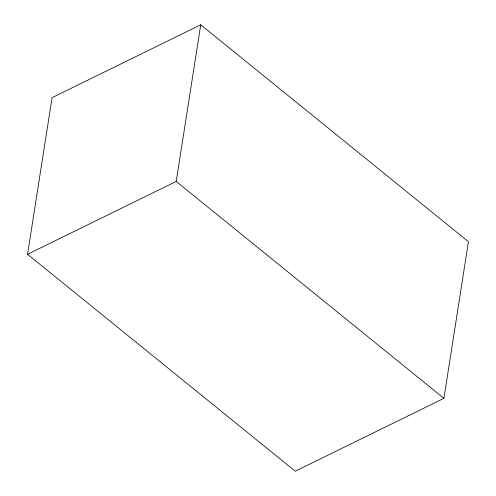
<?xml version="1.0" encoding="UTF-8"?>
<svg xmlns="http://www.w3.org/2000/svg" width="496" height="496" viewBox="0 0 496 496"><rect width="100%" height="100%" fill="white"/><g stroke="black" fill="none" stroke-linecap="round" stroke-linejoin="round"><path stroke-width="0.74" d="M27.547 254.299L52.08 97.669L200.737 24.8L468.453 241.701L443.92 398.331L295.263 471.2L27.547 254.299L176.21 181.437L200.737 24.8M176.21 181.437L443.92 398.331"/></g></svg>
